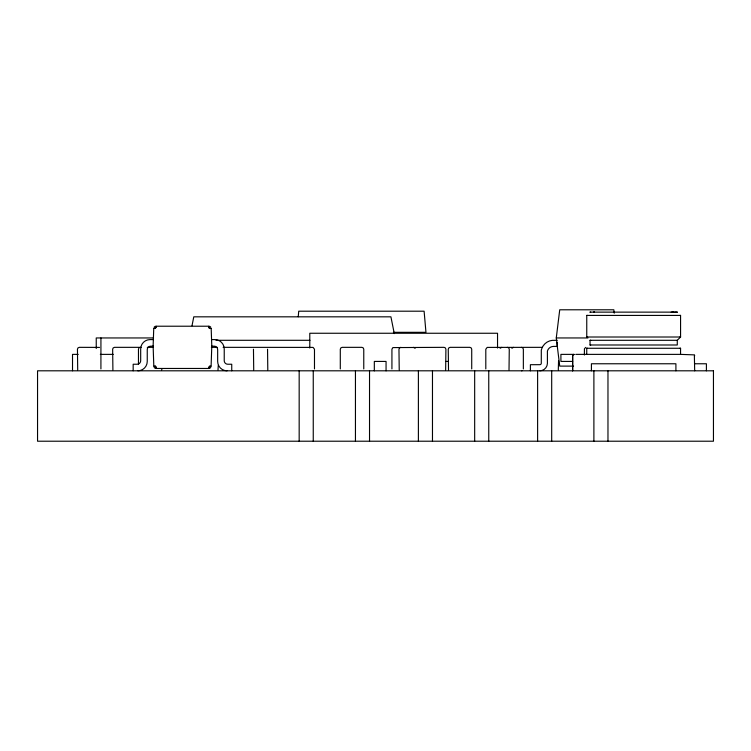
<?xml version="1.0" encoding="UTF-8"?>
<svg xmlns="http://www.w3.org/2000/svg" width="751" height="751" viewBox="0 0 751 751"><rect width="100%" height="100%" fill="white"/><g stroke="black" fill="none" stroke-linecap="round" stroke-linejoin="round"><path stroke-width="1.13" d="M572.647 355.786L572.647 370.806L572.647 355.645L574.055 354.378A1.408 1.408 0 0 0 572.966 354.885M679.862 337.011L680.566 337.011L586.756 337.011L586.756 315.42L680.566 315.42L680.566 337.011L677.28 340.297L677.28 344.991L590.042 344.991L590.042 340.297L677.28 340.297M586.738 354.378L586.756 348.276L680.566 348.276L680.547 354.378L575.754 354.378M153.129 346.08L153.739 328.478M211.097 366.197L211.791 346.249M298.241 316.753L298.729 311.196L424.108 311.196L425.958 332.317L393.402 332.317M573.539 366.113L559.73 366.113L556.275 337.95L559.73 309.787L613.83 309.787L614.243 313.167M161.934 368.929L161.681 369.868M192.003 325.765L193.786 316.828L390.924 316.828L394.284 333.594M154.913 328.45L156.086 326.873L154.913 328.45L153.824 328.459M209.923 366.225L208.75 367.802L209.923 366.225L211.012 366.216M218.006 369.868L218.259 365.446M445.653 369.868L445.906 349.215L445.352 347.891L444.029 347.337L392.867 347.591L391.928 349.215L391.928 368.929M509.018 369.868L509.272 349.215L508.718 347.891L507.394 347.337M558.303 369.868L558.556 360.809M155.476 328.459L156.086 326.291M209.36 366.216L208.75 368.384M139.019 347.891L138.466 349.215L138.466 364.291M500.138 348.276L501.762 347.337M511.872 348.276L513.496 347.337M522.414 370.553L521.476 370.806M585.761 347.403L584.438 348.727L584.372 355.016M400.846 347.337L399.523 347.891L398.969 349.215L399.222 369.868M208.834 326.291L209.435 328.459L211.097 328.459M153.908 366.216L155.56 366.216L156.17 368.384M590.699 312.134L590.042 312.134L677.28 312.134L674.651 312.134M671.15 312.134L673.553 312.134L672.952 312.134M156.086 326.216L208.834 326.216M586.756 337.011L587.47 337.011M153.551 337.95L96.241 337.95L96.241 348.511M556.275 337.95L587.958 337.95M153.354 339.593L150.069 339.593A9.387 9.387 0 0 0 140.681 348.98L140.681 360.715A3.52 3.52 0 0 1 137.161 364.235L133.171 364.235L133.171 370.806M211.566 339.593L214.842 339.593A9.387 9.387 0 0 1 224.23 348.98L224.23 360.715A3.52 3.52 0 0 0 227.75 364.235L231.74 364.235L231.74 370.806M216.081 340.297L309.956 340.297M557.251 340.297L552.22 340.363A12.504 12.504 0 0 0 541.95 348.182L541.302 350.097L541.283 363.418A1.521 1.521 0 0 1 539.978 364.676L530.394 364.704L530.394 370.806M153.129 346.164L150.773 346.164A3.52 3.52 0 0 0 147.252 349.684L147.252 361.419A9.387 9.387 0 0 1 137.865 370.806M141.15 347.337L114.528 347.337L113.204 347.891L112.65 349.215L112.903 369.868M147.299 347.337L153.326 347.337M211.388 347.337L217.255 347.337M223.122 347.337L313.092 347.403L314.481 349.215L314.481 368.929M542.353 347.337L487.192 347.403L485.803 349.215L485.803 368.929M680.594 354.378L694.356 354.876L694.675 370.806M78.217 354.378L72.518 354.378L72.518 370.806M100.324 354.378L113.251 354.378M574.055 354.378L560.913 354.378L560.913 361.419L572.647 361.419M445.906 361.419L448.253 361.419M694.675 363.766L706.419 363.766L706.409 370.806M156.17 368.459L208.75 368.459M586.756 315.42L587.47 315.42M679.852 315.42L680.566 315.42M590.042 340.297L590.699 340.297M590.042 344.991L590.699 344.991M586.756 348.276L587.47 348.276M679.862 348.276L680.566 348.276M521.476 347.337L522.799 347.891L523.353 349.215L523.353 368.929M413.519 347.337L415.143 348.276M99.526 347.403L79.324 347.337L78.001 347.891L77.447 349.215L77.7 369.868M210.008 328.45L208.834 326.873L209.435 328.459M154.997 366.225L156.17 367.802L155.56 366.216M448.507 369.868L448.253 349.215L448.807 347.891L450.131 347.337L469.844 347.337L471.168 347.891L471.722 349.215L471.722 368.929M267.797 369.868L267.544 349.215M253.716 369.868L253.463 349.215M694.591 355.307L694.675 355.786M211.181 328.478L211.791 346.08M153.129 346.249L153.824 366.197M675.909 370.806L675.909 363.766L591.422 363.766L591.422 370.806M607.972 370.806L607.972 441.212M593.891 370.806L593.891 441.212M557.251 342.334L557.251 346.399L553.571 346.399A6.393 6.393 0 0 0 547.404 351.092L547.404 363.418A7.632 7.632 0 0 1 539.781 370.806M551.694 370.806L551.694 441.212M537.613 370.806L537.613 441.212M497.537 348.051L497.537 333.256L309.787 333.256L309.787 348.051M488.751 370.806L488.751 441.212M474.67 370.806L474.67 441.212M432.473 370.806L432.473 441.212M418.391 370.806L418.391 441.212M386.061 370.853L386.061 361.419L374.327 361.419L374.327 370.853M369.53 370.806L369.53 441.212M363.766 368.929L363.766 349.215L363.212 347.891L361.888 347.337L342.174 347.337L340.851 347.891L340.297 349.215L340.297 368.929M355.448 370.806L355.448 441.212M313.251 370.806L313.251 441.212M299.17 370.806L299.17 441.212M211.744 347.506L211.744 346.164L214.138 346.164A3.52 3.52 0 0 1 217.659 349.684L217.659 361.419A9.387 9.387 0 0 0 227.046 370.806M100.934 337.95L100.916 368.929M209.426 326.291A2.347 2.347 0 0 1 210.834 327.342M154.086 327.342A2.347 2.347 0 0 1 155.495 326.291M210.759 367.333A2.347 2.347 0 0 1 209.341 368.384M155.579 368.384A2.347 2.347 0 0 1 154.162 367.333M594.37 312.134L593.769 312.134L594.37 312.134M713.45 370.806L37.55 370.806L37.55 441.212L713.45 441.212L713.45 370.806"/></g></svg>
